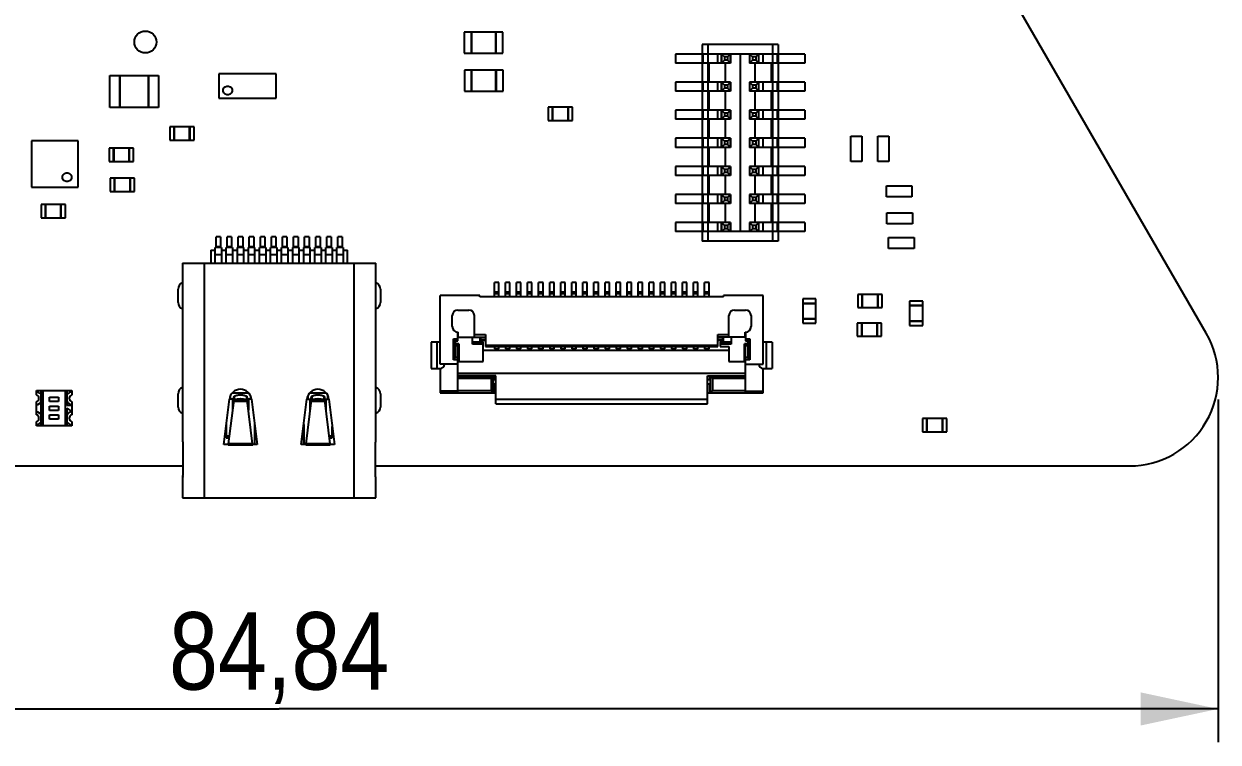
# Model space of a CAD drawing. Header units: millimetres. Extents: x 0 to 594, y 0 to 420.
# Drawn here: x 171.7 to 225.7, y 198.2 to 230.7 of the extents above; entities that cross this region are included whole.
import ezdxf

# ---------------------------------------------------------------- set-up
doc = ezdxf.new("R2010")
doc.units = ezdxf.units.MM
doc.header["$LTSCALE"] = 32.67
doc.layers.get('0').update_dxf_attribs({"linetype": 'CONTINUOUS'})
doc.styles.get("Standard").update_dxf_attribs({"font": 'txt', "width": 0.85})
doc.dimstyles.new('DIMSTYLE_1', dxfattribs={"dimtxt": 3.5, "dimasz": 3.5, "dimexe": 0.18, "dimexo": 0.0625, "dimgap": 0.09, "dimtad": 1, "dimdsep": 46, "dimtxsty": 'STANDARD', "dimblk": '_FILLED', "dimblk1": '_FILLED', "dimblk2": '_FILLED', "dimcen": 0.09, "dimadec": 0, "dimazin": 0, "dimtp": 0.3, "dimtm": 0.3, "dimtfac": 1, "dimtofl": 0, "dimtmove": 0, "dimatfit": 3, "dimldrblk": '_FILLED', "dimfxl": 1, "dimtolj": 1, "dimarcsym": 0})

# ---------------------------------------------------------------- blocks, each defined once
blk = doc.blocks.new('_FILLED')
at = {"color": 0, "linetype": 'BYBLOCK'}
blk.add_solid([(0, 0), (-1, 0.214), (-1, -0.214)], dxfattribs=at)
blk = doc.blocks.new('*D0')
at = {"color": 2, "linetype": 'CONTINUOUS'}
for p, q in [((140.844, 213.717), (140.844, 198.225)), ((225.688, 213.717), (225.688, 198.225)), ((140.844, 199.725), (183.266, 199.725)), ((225.688, 199.725), (183.266, 199.725))]:
    blk.add_line(p, q, dxfattribs=at)
at = {"color": 2, "linetype": 'CONTINUOUS', "xscale": 3.5, "yscale": 3.5, "zscale": 3.5, "rotation": 180}
blk.add_blockref('_FILLED', (140.844, 199.725), dxfattribs=at)
at = {"color": 2, "linetype": 'CONTINUOUS', "xscale": 3.5, "yscale": 3.5, "zscale": 3.5}
blk.add_blockref('_FILLED', (225.688, 199.725), dxfattribs=at)
at = {"color": 2, "linetype": 'CONTINUOUS', "insert": (183.266, 204.1), "char_height": 3.5, "width": 14.875, "attachment_point": 2, "line_spacing_factor": 0.9}
blk.add_mtext('84,84', dxfattribs=at)
blk = doc.blocks.new('*D1')
at = {"color": 2, "linetype": 'CONTINUOUS'}
for p, q in [((182.266, 285.265), (124.147, 285.265)), ((125.647, 285.265), (125.647, 247.991)), ((125.647, 210.717), (125.647, 247.991)), ((143.844, 210.717), (124.147, 210.717))]:
    blk.add_line(p, q, dxfattribs=at)
at = {"color": 2, "linetype": 'CONTINUOUS', "xscale": 3.5, "yscale": 3.5, "zscale": 3.5}
for p, rotation in [((125.647, 285.265), 90), ((125.647, 210.717), 270)]:
    blk.add_blockref('_FILLED', p, dxfattribs=dict(at, rotation=rotation))
at = {"color": 2, "linetype": 'CONTINUOUS', "insert": (121.272, 252.646), "char_height": 3.5, "width": 14.875, "attachment_point": 2, "rotation": 90, "line_spacing_factor": 0.9}
blk.add_mtext('74,55', dxfattribs=at)

msp = doc.modelspace()

# ---------------------------------------------------------------- linework, layer by layer
at = {"color": 7, "linetype": 'CONTINUOUS'}
for p, q in [((225.152, 216.717), (186.73, 283.265)), ((191.948, 230.331), (191.624, 230.331)), ((191.624, 230.331), (191.624, 229.382)), ((191.948, 229.382), (191.948, 230.331)), ((193.048, 230.331), (191.949, 230.331)), ((191.949, 230.331), (191.949, 229.382)), ((193.048, 229.382), (193.048, 230.331)), ((193.373, 230.331), (193.049, 230.331)), ((193.049, 230.331), (193.049, 229.382)), ((193.373, 229.382), (193.373, 230.331)), ((191.624, 229.382), (191.948, 229.382)), ((191.949, 229.382), (193.048, 229.382)), ((193.049, 229.382), (193.373, 229.382)), ((207.01, 229.338), (201.168, 229.338)), ((201.168, 229.338), (201.168, 228.931)), ((205.804, 229.77), (202.375, 229.77)), ((202.375, 229.77), (202.375, 220.88)), ((202.413, 229.338), (202.413, 228.931)), ((202.629, 229.77), (202.629, 220.88)), ((203.065, 229.338), (203.065, 228.931)), ((203.238, 229.338), (203.238, 228.931)), ((203.251, 229.338), (203.383, 229.206)), ((203.251, 229.338), (203.251, 228.931)), ((203.657, 229.338), (203.525, 229.206)), ((203.645, 229.338), (203.645, 228.931)), ((203.657, 229.338), (203.657, 228.931)), ((204.089, 229.338), (204.089, 221.311)), ((204.508, 229.338), (204.508, 228.931)), ((204.521, 229.338), (204.653, 229.206)), ((204.521, 229.338), (204.521, 228.931)), ((204.927, 229.338), (204.795, 229.206)), ((204.915, 229.338), (204.915, 228.931)), ((204.927, 229.338), (204.927, 228.931)), ((205.113, 229.338), (205.113, 228.931)), ((205.55, 229.77), (205.55, 220.88)), ((205.766, 229.338), (205.766, 228.931)), ((205.804, 229.77), (205.804, 220.88)), ((207.01, 229.338), (207.01, 228.931)), ((203.657, 228.931), (201.168, 228.931)), ((202.677, 228.931), (202.677, 228.068)), ((203.383, 229.063), (203.251, 228.931)), ((203.525, 229.206), (203.383, 229.206)), ((203.383, 229.206), (203.383, 229.063)), ((203.525, 229.063), (203.383, 229.063)), ((203.422, 228.931), (203.422, 228.068)), ((203.525, 229.206), (203.525, 229.063)), ((203.525, 229.063), (203.657, 228.931)), ((207.01, 228.931), (204.508, 228.931)), ((204.653, 229.063), (204.521, 228.931)), ((204.795, 229.206), (204.653, 229.206)), ((204.653, 229.206), (204.653, 229.063)), ((204.795, 229.063), (204.653, 229.063)), ((204.756, 228.931), (204.756, 228.068)), ((204.795, 229.206), (204.795, 229.063)), ((204.795, 229.063), (204.927, 228.931)), ((205.501, 228.931), (205.501, 228.068)), ((175.613, 228.372), (176.062, 228.372)), ((175.613, 226.923), (175.613, 228.372)), ((176.062, 228.372), (176.062, 226.923)), ((176.063, 228.372), (177.362, 228.372)), ((176.063, 226.923), (176.063, 228.372)), ((177.362, 228.372), (177.362, 226.923)), ((177.363, 228.372), (177.812, 228.372)), ((177.363, 226.923), (177.363, 228.372)), ((177.812, 228.372), (177.812, 226.923)), ((183.135, 228.444), (180.535, 228.444)), ((180.535, 228.444), (180.535, 227.344)), ((183.135, 227.344), (183.135, 228.444)), ((191.961, 228.604), (191.637, 228.604)), ((191.637, 228.604), (191.637, 227.655)), ((191.961, 227.655), (191.961, 228.604)), ((193.061, 228.604), (191.962, 228.604)), ((191.962, 228.604), (191.962, 227.655)), ((193.061, 227.655), (193.061, 228.604)), ((193.386, 228.604), (193.062, 228.604)), ((193.062, 228.604), (193.062, 227.655)), ((193.386, 227.655), (193.386, 228.604)), ((180.736, 227.734), (180.766, 227.807)), ((180.736, 227.655), (180.736, 227.734)), ((180.766, 227.807), (180.822, 227.863)), ((180.822, 227.863), (180.896, 227.894)), ((180.896, 227.894), (180.975, 227.894)), ((180.975, 227.894), (181.048, 227.863)), ((181.048, 227.863), (181.105, 227.807)), ((181.105, 227.807), (181.135, 227.734)), ((181.135, 227.734), (181.135, 227.655)), ((203.657, 228.068), (201.168, 228.068)), ((201.168, 228.068), (201.168, 227.661)), ((202.413, 228.068), (202.413, 227.661)), ((203.065, 228.068), (203.065, 227.661)), ((203.238, 228.068), (203.238, 227.661)), ((203.251, 228.068), (203.383, 227.936)), ((203.251, 228.068), (203.251, 227.661)), ((203.383, 227.793), (203.251, 227.661)), ((203.525, 227.936), (203.383, 227.936)), ((203.383, 227.936), (203.383, 227.793)), ((203.525, 227.793), (203.383, 227.793)), ((203.657, 228.068), (203.525, 227.936)), ((203.525, 227.936), (203.525, 227.793)), ((203.525, 227.793), (203.657, 227.661)), ((203.645, 228.068), (203.645, 227.661)), ((203.657, 228.068), (203.657, 227.661)), ((207.01, 228.068), (204.508, 228.068)), ((204.508, 228.068), (204.508, 227.661)), ((204.521, 228.068), (204.653, 227.936)), ((204.521, 228.068), (204.521, 227.661)), ((204.653, 227.793), (204.521, 227.661)), ((204.795, 227.936), (204.653, 227.936)), ((204.653, 227.936), (204.653, 227.793)), ((204.795, 227.793), (204.653, 227.793)), ((204.927, 228.068), (204.795, 227.936)), ((204.795, 227.936), (204.795, 227.793)), ((204.795, 227.793), (204.927, 227.661)), ((204.915, 228.068), (204.915, 227.661)), ((204.927, 228.068), (204.927, 227.661)), ((205.113, 228.068), (205.113, 227.661)), ((205.766, 228.068), (205.766, 227.661)), ((207.01, 228.068), (207.01, 227.661)), ((180.535, 227.344), (183.135, 227.344)), ((180.766, 227.581), (180.736, 227.655)), ((180.822, 227.525), (180.766, 227.581)), ((180.896, 227.495), (180.822, 227.525)), ((180.975, 227.495), (180.896, 227.495)), ((181.048, 227.525), (180.975, 227.495)), ((181.105, 227.581), (181.048, 227.525)), ((181.135, 227.655), (181.105, 227.581)), ((191.637, 227.655), (191.961, 227.655)), ((191.962, 227.655), (193.061, 227.655)), ((193.062, 227.655), (193.386, 227.655)), ((203.657, 227.661), (201.168, 227.661)), ((202.677, 227.661), (202.677, 226.798)), ((203.422, 227.661), (203.422, 226.798)), ((207.01, 227.661), (204.508, 227.661)), ((204.756, 227.661), (204.756, 226.798)), ((205.501, 227.661), (205.501, 226.798)), ((176.062, 226.923), (175.613, 226.923)), ((177.362, 226.923), (176.063, 226.923)), ((177.812, 226.923), (177.363, 226.923)), ((195.615, 226.931), (195.416, 226.931)), ((195.416, 226.931), (195.416, 226.332)), ((195.615, 226.332), (195.615, 226.931)), ((196.315, 226.931), (195.616, 226.931)), ((195.616, 226.931), (195.616, 226.332)), ((196.315, 226.332), (196.315, 226.931)), ((196.515, 226.931), (196.316, 226.931)), ((196.316, 226.931), (196.316, 226.332)), ((196.515, 226.332), (196.515, 226.931)), ((203.657, 226.798), (201.168, 226.798)), ((201.168, 226.798), (201.168, 226.391)), ((202.413, 226.798), (202.413, 226.391)), ((203.065, 226.798), (203.065, 226.391)), ((203.238, 226.798), (203.238, 226.391)), ((203.251, 226.798), (203.383, 226.666)), ((203.251, 226.798), (203.251, 226.391)), ((203.525, 226.666), (203.383, 226.666)), ((203.383, 226.666), (203.383, 226.523)), ((203.657, 226.798), (203.525, 226.666)), ((203.525, 226.666), (203.525, 226.523)), ((203.645, 226.798), (203.645, 226.391)), ((203.657, 226.798), (203.657, 226.391)), ((207.01, 226.798), (204.508, 226.798)), ((204.508, 226.798), (204.508, 226.391)), ((204.521, 226.798), (204.653, 226.666)), ((204.521, 226.798), (204.521, 226.391)), ((204.795, 226.666), (204.653, 226.666)), ((204.653, 226.666), (204.653, 226.523)), ((204.927, 226.798), (204.795, 226.666)), ((204.795, 226.666), (204.795, 226.523)), ((204.915, 226.798), (204.915, 226.391)), ((204.927, 226.798), (204.927, 226.391)), ((205.113, 226.798), (205.113, 226.391)), ((205.766, 226.798), (205.766, 226.391)), ((207.01, 226.798), (207.01, 226.391)), ((195.416, 226.332), (195.615, 226.332)), ((195.616, 226.332), (196.315, 226.332)), ((196.316, 226.332), (196.515, 226.332)), ((203.657, 226.391), (201.168, 226.391)), ((202.677, 226.391), (202.677, 225.528)), ((203.383, 226.523), (203.251, 226.391)), ((203.525, 226.523), (203.383, 226.523)), ((203.422, 226.391), (203.422, 225.528)), ((203.525, 226.523), (203.657, 226.391)), ((207.01, 226.391), (204.508, 226.391)), ((204.653, 226.523), (204.521, 226.391)), ((204.795, 226.523), (204.653, 226.523)), ((204.756, 226.391), (204.756, 225.528)), ((204.795, 226.523), (204.927, 226.391)), ((205.501, 226.391), (205.501, 225.528)), ((178.521, 226.042), (178.322, 226.042)), ((178.322, 226.042), (178.322, 225.443)), ((178.521, 225.443), (178.521, 226.042)), ((179.221, 226.042), (178.522, 226.042)), ((178.522, 226.042), (178.522, 225.443)), ((179.221, 225.443), (179.221, 226.042)), ((179.421, 226.042), (179.222, 226.042)), ((179.222, 226.042), (179.222, 225.443)), ((179.421, 225.443), (179.421, 226.042)), ((209.086, 225.623), (209.586, 225.623)), ((209.086, 224.473), (209.086, 225.623)), ((209.586, 225.623), (209.586, 224.473)), ((210.311, 225.623), (210.811, 225.623)), ((210.311, 224.473), (210.311, 225.623)), ((210.811, 225.623), (210.811, 224.473)), ((174.181, 225.421), (172.081, 225.421)), ((172.081, 225.421), (172.081, 223.321)), ((174.181, 223.321), (174.181, 225.421)), ((175.787, 225.077), (175.589, 225.077)), ((175.589, 225.077), (175.589, 224.478)), ((175.787, 224.478), (175.787, 225.077)), ((176.487, 225.077), (175.789, 225.077)), ((175.789, 225.077), (175.789, 224.478)), ((176.487, 224.478), (176.487, 225.077)), ((176.687, 225.077), (176.489, 225.077)), ((176.489, 225.077), (176.489, 224.478)), ((176.687, 224.478), (176.687, 225.077)), ((178.322, 225.443), (178.521, 225.443)), ((178.522, 225.443), (179.221, 225.443)), ((179.222, 225.443), (179.421, 225.443)), ((203.657, 225.528), (201.168, 225.528)), ((201.168, 225.528), (201.168, 225.121)), ((203.657, 225.121), (201.168, 225.121)), ((202.413, 225.528), (202.413, 225.121)), ((202.677, 225.121), (202.677, 224.258)), ((203.065, 225.528), (203.065, 225.121)), ((203.238, 225.528), (203.238, 225.121)), ((203.251, 225.528), (203.383, 225.396)), ((203.251, 225.528), (203.251, 225.121)), ((203.383, 225.253), (203.251, 225.121)), ((203.525, 225.396), (203.383, 225.396)), ((203.383, 225.396), (203.383, 225.253)), ((203.525, 225.253), (203.383, 225.253)), ((203.422, 225.121), (203.422, 224.258)), ((203.657, 225.528), (203.525, 225.396)), ((203.525, 225.396), (203.525, 225.253)), ((203.525, 225.253), (203.657, 225.121)), ((203.645, 225.528), (203.645, 225.121)), ((203.657, 225.528), (203.657, 225.121)), ((207.01, 225.528), (204.508, 225.528)), ((204.508, 225.528), (204.508, 225.121)), ((207.01, 225.121), (204.508, 225.121)), ((204.521, 225.528), (204.653, 225.396)), ((204.521, 225.528), (204.521, 225.121)), ((204.653, 225.253), (204.521, 225.121)), ((204.795, 225.396), (204.653, 225.396)), ((204.653, 225.396), (204.653, 225.253)), ((204.795, 225.253), (204.653, 225.253)), ((204.756, 225.121), (204.756, 224.258)), ((204.927, 225.528), (204.795, 225.396)), ((204.795, 225.396), (204.795, 225.253)), ((204.795, 225.253), (204.927, 225.121)), ((204.915, 225.528), (204.915, 225.121)), ((204.927, 225.528), (204.927, 225.121)), ((205.113, 225.528), (205.113, 225.121)), ((205.501, 225.121), (205.501, 224.258)), ((205.766, 225.528), (205.766, 225.121)), ((207.01, 225.528), (207.01, 225.121)), ((175.589, 224.478), (175.787, 224.478)), ((175.789, 224.478), (176.487, 224.478)), ((176.489, 224.478), (176.687, 224.478)), ((209.586, 224.473), (209.086, 224.473)), ((210.811, 224.473), (210.311, 224.473)), ((173.512, 223.884), (173.568, 223.94)), ((173.568, 223.94), (173.642, 223.97)), ((173.642, 223.97), (173.721, 223.97)), ((173.721, 223.97), (173.794, 223.94)), ((173.794, 223.94), (173.85, 223.884)), ((203.657, 224.258), (201.168, 224.258)), ((201.168, 224.258), (201.168, 223.851)), ((202.413, 224.258), (202.413, 223.851)), ((203.065, 224.258), (203.065, 223.851)), ((203.238, 224.258), (203.238, 223.851)), ((203.251, 224.258), (203.383, 224.126)), ((203.251, 224.258), (203.251, 223.851)), ((203.383, 223.983), (203.251, 223.851)), ((203.525, 224.126), (203.383, 224.126)), ((203.383, 224.126), (203.383, 223.983)), ((203.525, 223.983), (203.383, 223.983)), ((203.657, 224.258), (203.525, 224.126)), ((203.525, 224.126), (203.525, 223.983)), ((203.525, 223.983), (203.657, 223.851)), ((203.645, 224.258), (203.645, 223.851)), ((203.657, 224.258), (203.657, 223.851)), ((207.01, 224.258), (204.508, 224.258)), ((204.508, 224.258), (204.508, 223.851)), ((204.521, 224.258), (204.653, 224.126)), ((204.521, 224.258), (204.521, 223.851)), ((204.653, 223.983), (204.521, 223.851)), ((204.795, 224.126), (204.653, 224.126)), ((204.653, 224.126), (204.653, 223.983)), ((204.795, 223.983), (204.653, 223.983)), ((204.927, 224.258), (204.795, 224.126)), ((204.795, 224.126), (204.795, 223.983)), ((204.795, 223.983), (204.927, 223.851)), ((204.915, 224.258), (204.915, 223.851)), ((204.927, 224.258), (204.927, 223.851)), ((205.113, 224.258), (205.113, 223.851)), ((205.766, 224.258), (205.766, 223.851)), ((207.01, 224.258), (207.01, 223.851)), ((173.482, 223.81), (173.512, 223.884)), ((173.482, 223.731), (173.482, 223.81)), ((173.512, 223.658), (173.482, 223.731)), ((173.568, 223.601), (173.512, 223.658)), ((173.642, 223.571), (173.568, 223.601)), ((173.721, 223.571), (173.642, 223.571)), ((173.794, 223.601), (173.721, 223.571)), ((173.85, 223.658), (173.794, 223.601)), ((173.85, 223.884), (173.881, 223.81)), ((173.881, 223.731), (173.85, 223.658)), ((173.881, 223.81), (173.881, 223.731)), ((175.829, 223.73), (175.63, 223.73)), ((175.63, 223.73), (175.63, 223.131)), ((175.829, 223.131), (175.829, 223.73)), ((176.529, 223.73), (175.83, 223.73)), ((175.83, 223.73), (175.83, 223.131)), ((176.529, 223.131), (176.529, 223.73)), ((176.729, 223.73), (176.53, 223.73)), ((176.53, 223.73), (176.53, 223.131)), ((176.729, 223.131), (176.729, 223.73)), ((203.657, 223.851), (201.168, 223.851)), ((202.677, 223.851), (202.677, 222.988)), ((203.422, 223.851), (203.422, 222.988)), ((207.01, 223.851), (204.508, 223.851)), ((204.756, 223.851), (204.756, 222.988)), ((205.501, 223.851), (205.501, 222.988)), ((172.081, 223.321), (174.181, 223.321)), ((175.63, 223.131), (175.829, 223.131)), ((175.83, 223.131), (176.529, 223.131)), ((176.53, 223.131), (176.729, 223.131)), ((203.657, 222.988), (201.168, 222.988)), ((201.168, 222.988), (201.168, 222.581)), ((202.413, 222.988), (202.413, 222.581)), ((203.065, 222.988), (203.065, 222.581)), ((203.238, 222.988), (203.238, 222.581)), ((203.251, 222.988), (203.383, 222.856)), ((203.251, 222.988), (203.251, 222.581)), ((203.525, 222.856), (203.383, 222.856)), ((203.383, 222.856), (203.383, 222.713)), ((203.657, 222.988), (203.525, 222.856)), ((203.525, 222.856), (203.525, 222.713)), ((203.645, 222.988), (203.645, 222.581)), ((203.657, 222.988), (203.657, 222.581)), ((207.01, 222.988), (204.508, 222.988)), ((204.508, 222.988), (204.508, 222.581)), ((204.521, 222.988), (204.653, 222.856)), ((204.521, 222.988), (204.521, 222.581)), ((204.795, 222.856), (204.653, 222.856)), ((204.653, 222.856), (204.653, 222.713)), ((204.927, 222.988), (204.795, 222.856)), ((204.795, 222.856), (204.795, 222.713)), ((204.915, 222.988), (204.915, 222.581)), ((204.927, 222.988), (204.927, 222.581)), ((205.113, 222.988), (205.113, 222.581)), ((205.766, 222.988), (205.766, 222.581)), ((207.01, 222.988), (207.01, 222.581)), ((210.698, 223.376), (211.848, 223.376)), ((210.698, 222.876), (210.698, 223.376)), ((211.848, 222.876), (210.698, 222.876)), ((211.848, 223.376), (211.848, 222.876)), ((172.704, 222.536), (172.506, 222.536)), ((172.506, 222.536), (172.506, 221.937)), ((172.704, 221.937), (172.704, 222.536)), ((173.404, 222.536), (172.706, 222.536)), ((172.706, 222.536), (172.706, 221.937)), ((173.404, 221.937), (173.404, 222.536)), ((173.604, 222.536), (173.406, 222.536)), ((173.406, 222.536), (173.406, 221.937)), ((173.604, 221.937), (173.604, 222.536)), ((203.657, 222.581), (201.168, 222.581)), ((202.677, 222.581), (202.677, 221.718)), ((203.383, 222.713), (203.251, 222.581)), ((203.525, 222.713), (203.383, 222.713)), ((203.422, 222.581), (203.422, 221.718)), ((203.525, 222.713), (203.657, 222.581)), ((207.01, 222.581), (204.508, 222.581)), ((204.653, 222.713), (204.521, 222.581)), ((204.795, 222.713), (204.653, 222.713)), ((204.756, 222.581), (204.756, 221.718)), ((204.795, 222.713), (204.927, 222.581)), ((205.501, 222.581), (205.501, 221.718)), ((172.506, 221.937), (172.704, 221.937)), ((172.706, 221.937), (173.404, 221.937)), ((173.406, 221.937), (173.604, 221.937)), ((210.724, 222.157), (211.874, 222.157)), ((210.724, 221.657), (210.724, 222.157)), ((211.874, 222.157), (211.874, 221.657)), ((203.657, 221.718), (201.168, 221.718)), ((201.168, 221.718), (201.168, 221.311)), ((207.01, 221.311), (201.168, 221.311)), ((202.413, 221.718), (202.413, 221.311)), ((203.065, 221.718), (203.065, 221.311)), ((203.238, 221.718), (203.238, 221.311)), ((203.251, 221.718), (203.383, 221.586)), ((203.251, 221.718), (203.251, 221.311)), ((203.383, 221.443), (203.251, 221.311)), ((203.525, 221.586), (203.383, 221.586)), ((203.383, 221.586), (203.383, 221.443)), ((203.525, 221.443), (203.383, 221.443)), ((203.657, 221.718), (203.525, 221.586)), ((203.525, 221.586), (203.525, 221.443)), ((203.525, 221.443), (203.657, 221.311)), ((203.645, 221.718), (203.645, 221.311)), ((203.657, 221.718), (203.657, 221.311)), ((207.01, 221.718), (204.508, 221.718)), ((204.508, 221.718), (204.508, 221.311)), ((204.521, 221.718), (204.653, 221.586)), ((204.521, 221.718), (204.521, 221.311)), ((204.653, 221.443), (204.521, 221.311)), ((204.795, 221.586), (204.653, 221.586)), ((204.653, 221.586), (204.653, 221.443)), ((204.795, 221.443), (204.653, 221.443)), ((204.927, 221.718), (204.795, 221.586)), ((204.795, 221.586), (204.795, 221.443)), ((204.927, 221.311), (204.795, 221.443)), ((204.915, 221.718), (204.915, 221.311)), ((204.927, 221.718), (204.927, 221.311)), ((205.113, 221.718), (205.113, 221.311)), ((205.766, 221.718), (205.766, 221.311)), ((207.01, 221.718), (207.01, 221.311)), ((211.874, 221.657), (210.724, 221.657)), ((180.616, 221.071), (180.416, 221.071)), ((180.416, 220.588), (180.416, 221.071)), ((180.616, 221.071), (180.616, 220.588)), ((181.116, 221.071), (180.916, 221.071)), ((180.916, 220.588), (180.916, 221.071)), ((181.116, 221.071), (181.116, 220.588)), ((181.616, 221.071), (181.416, 221.071)), ((181.416, 220.588), (181.416, 221.071)), ((181.616, 221.071), (181.616, 220.588)), ((182.116, 221.071), (181.916, 221.071)), ((181.916, 220.588), (181.916, 221.071)), ((182.116, 221.071), (182.116, 220.588)), ((182.616, 221.071), (182.416, 221.071)), ((182.416, 220.588), (182.416, 221.071)), ((182.616, 221.071), (182.616, 220.588)), ((183.116, 221.071), (182.916, 221.071)), ((182.916, 220.588), (182.916, 221.071)), ((183.116, 221.071), (183.116, 220.588)), ((183.616, 221.071), (183.416, 221.071)), ((183.416, 220.588), (183.416, 221.071)), ((183.616, 221.071), (183.616, 220.588)), ((184.116, 221.071), (183.916, 221.071)), ((183.916, 220.588), (183.916, 221.071)), ((184.116, 221.071), (184.116, 220.588)), ((184.616, 221.071), (184.416, 221.071)), ((184.416, 220.588), (184.416, 221.071)), ((184.616, 221.071), (184.616, 220.588)), ((185.116, 221.071), (184.916, 221.071)), ((184.916, 220.588), (184.916, 221.071)), ((185.116, 221.071), (185.116, 220.588)), ((185.616, 221.071), (185.416, 221.071)), ((185.416, 220.588), (185.416, 221.071)), ((185.616, 221.071), (185.616, 220.588)), ((186.116, 221.071), (185.916, 221.071)), ((185.916, 220.588), (185.916, 221.071)), ((186.116, 221.071), (186.116, 220.588)), ((205.804, 220.88), (202.375, 220.88)), ((210.8, 221.039), (211.95, 221.039)), ((210.8, 220.539), (210.8, 221.039)), ((211.95, 221.039), (211.95, 220.539)), ((180.185, 220.477), (180.376, 220.477)), ((180.185, 220.477), (180.185, 219.878)), ((180.656, 220.588), (180.376, 220.588)), ((180.376, 219.878), (180.376, 220.588)), ((180.376, 220.278), (180.656, 220.278)), ((180.416, 220.638), (180.616, 220.638)), ((180.656, 220.588), (180.656, 219.878)), ((180.656, 220.477), (180.876, 220.477)), ((181.156, 220.588), (180.876, 220.588)), ((180.876, 219.878), (180.876, 220.588)), ((180.876, 220.278), (181.156, 220.278)), ((180.916, 220.638), (181.116, 220.638)), ((181.156, 220.588), (181.156, 219.878)), ((181.156, 220.477), (181.376, 220.477)), ((181.656, 220.588), (181.376, 220.588)), ((181.376, 219.878), (181.376, 220.588)), ((181.376, 220.278), (181.656, 220.278)), ((181.416, 220.638), (181.616, 220.638)), ((181.656, 220.588), (181.656, 219.878)), ((181.656, 220.477), (181.876, 220.477)), ((182.156, 220.588), (181.876, 220.588)), ((181.876, 219.878), (181.876, 220.588)), ((181.876, 220.278), (182.156, 220.278)), ((181.916, 220.638), (182.116, 220.638)), ((182.156, 220.588), (182.156, 219.878)), ((182.156, 220.477), (182.376, 220.477)), ((182.656, 220.588), (182.376, 220.588)), ((182.376, 219.878), (182.376, 220.588)), ((182.376, 220.278), (182.656, 220.278)), ((182.416, 220.638), (182.616, 220.638)), ((182.656, 220.588), (182.656, 219.878)), ((182.656, 220.477), (182.876, 220.477)), ((183.156, 220.588), (182.876, 220.588)), ((182.876, 219.878), (182.876, 220.588)), ((182.876, 220.278), (183.156, 220.278)), ((182.916, 220.638), (183.116, 220.638)), ((183.156, 220.588), (183.156, 219.878)), ((183.156, 220.477), (183.376, 220.477)), ((183.656, 220.588), (183.376, 220.588)), ((183.376, 219.878), (183.376, 220.588)), ((183.376, 220.278), (183.656, 220.278)), ((183.416, 220.638), (183.616, 220.638)), ((183.656, 220.588), (183.656, 219.878)), ((183.656, 220.477), (183.876, 220.477)), ((184.156, 220.588), (183.876, 220.588)), ((183.876, 219.878), (183.876, 220.588)), ((183.876, 220.278), (184.156, 220.278)), ((183.916, 220.638), (184.116, 220.638)), ((184.156, 220.588), (184.156, 219.878)), ((184.156, 220.477), (184.376, 220.477)), ((184.656, 220.588), (184.376, 220.588)), ((184.376, 219.878), (184.376, 220.588)), ((184.376, 220.278), (184.656, 220.278)), ((184.416, 220.638), (184.616, 220.638)), ((184.656, 220.588), (184.656, 219.878)), ((184.656, 220.477), (184.876, 220.477)), ((185.156, 220.588), (184.876, 220.588)), ((184.876, 219.878), (184.876, 220.588)), ((184.876, 220.278), (185.156, 220.278)), ((184.916, 220.638), (185.116, 220.638)), ((185.156, 220.588), (185.156, 219.878)), ((185.156, 220.477), (185.376, 220.477)), ((185.656, 220.588), (185.376, 220.588)), ((185.376, 219.878), (185.376, 220.588)), ((185.376, 220.278), (185.656, 220.278)), ((185.416, 220.638), (185.616, 220.638)), ((185.656, 220.588), (185.656, 219.878)), ((185.656, 220.477), (185.876, 220.477)), ((186.156, 220.588), (185.876, 220.588)), ((185.876, 219.878), (185.876, 220.588)), ((185.876, 220.278), (186.156, 220.278)), ((185.916, 220.638), (186.116, 220.638)), ((186.156, 220.588), (186.156, 219.878)), ((186.156, 220.477), (186.345, 220.477)), ((186.345, 219.878), (186.345, 220.477)), ((211.95, 220.539), (210.8, 220.539)), ((178.896, 219.878), (187.636, 219.878)), ((178.896, 219.878), (178.896, 211.828)), ((179.896, 209.278), (179.896, 219.878)), ((186.636, 219.878), (186.636, 209.278)), ((187.636, 211.828), (187.636, 219.878)), ((178.696, 218.108), (178.696, 218.708)), ((187.836, 218.708), (187.836, 218.108)), ((193.187, 219.015), (192.987, 219.015)), ((192.987, 218.365), (192.987, 219.015)), ((193.187, 218.565), (192.987, 218.565)), ((193.187, 218.365), (193.187, 219.015)), ((193.687, 219.015), (193.487, 219.015)), ((193.487, 218.365), (193.487, 219.015)), ((193.687, 218.565), (193.487, 218.565)), ((193.687, 218.365), (193.687, 219.015)), ((194.187, 219.015), (193.987, 219.015)), ((193.987, 218.365), (193.987, 219.015)), ((194.187, 218.565), (193.987, 218.565)), ((194.187, 218.365), (194.187, 219.015)), ((194.687, 219.015), (194.487, 219.015)), ((194.487, 218.365), (194.487, 219.015)), ((194.687, 218.565), (194.487, 218.565)), ((194.687, 218.365), (194.687, 219.015)), ((195.187, 219.015), (194.987, 219.015)), ((194.987, 218.365), (194.987, 219.015)), ((195.187, 218.565), (194.987, 218.565)), ((195.187, 218.365), (195.187, 219.015)), ((195.687, 219.015), (195.487, 219.015)), ((195.487, 218.365), (195.487, 219.015)), ((195.687, 218.565), (195.487, 218.565)), ((195.687, 218.365), (195.687, 219.015)), ((196.187, 219.015), (195.987, 219.015)), ((195.987, 218.365), (195.987, 219.015)), ((196.187, 218.565), (195.987, 218.565)), ((196.187, 218.365), (196.187, 219.015)), ((196.687, 219.015), (196.487, 219.015)), ((196.487, 218.365), (196.487, 219.015)), ((196.687, 218.565), (196.487, 218.565)), ((196.687, 218.365), (196.687, 219.015)), ((197.187, 219.015), (196.987, 219.015)), ((196.987, 218.365), (196.987, 219.015)), ((197.187, 218.565), (196.987, 218.565)), ((197.187, 218.365), (197.187, 219.015)), ((197.687, 219.015), (197.487, 219.015)), ((197.487, 218.365), (197.487, 219.015)), ((197.687, 218.565), (197.487, 218.565)), ((197.687, 218.365), (197.687, 219.015)), ((198.187, 219.015), (197.987, 219.015)), ((197.987, 218.365), (197.987, 219.015)), ((198.187, 218.565), (197.987, 218.565)), ((198.187, 218.365), (198.187, 219.015)), ((198.687, 219.015), (198.487, 219.015)), ((198.487, 218.365), (198.487, 219.015)), ((198.687, 218.565), (198.487, 218.565)), ((198.687, 218.365), (198.687, 219.015)), ((199.187, 219.015), (198.987, 219.015)), ((198.987, 218.365), (198.987, 219.015)), ((199.187, 218.565), (198.987, 218.565)), ((199.187, 218.365), (199.187, 219.015)), ((199.687, 219.015), (199.487, 219.015)), ((199.487, 218.365), (199.487, 219.015)), ((199.687, 218.565), (199.487, 218.565)), ((199.687, 218.365), (199.687, 219.015)), ((200.187, 219.015), (199.987, 219.015)), ((199.987, 218.365), (199.987, 219.015)), ((200.187, 218.565), (199.987, 218.565)), ((200.187, 218.365), (200.187, 219.015)), ((200.687, 219.015), (200.487, 219.015)), ((200.487, 218.365), (200.487, 219.015)), ((200.687, 218.565), (200.487, 218.565)), ((200.687, 218.365), (200.687, 219.015)), ((201.187, 219.015), (200.987, 219.015)), ((200.987, 218.365), (200.987, 219.015)), ((201.187, 218.565), (200.987, 218.565)), ((201.187, 218.365), (201.187, 219.015)), ((201.687, 219.015), (201.487, 219.015)), ((201.487, 218.365), (201.487, 219.015)), ((201.687, 218.565), (201.487, 218.565)), ((201.687, 218.365), (201.687, 219.015)), ((202.187, 219.015), (201.987, 219.015)), ((201.987, 218.365), (201.987, 219.015)), ((202.187, 218.565), (201.987, 218.565)), ((202.187, 218.365), (202.187, 219.015)), ((202.687, 219.015), (202.487, 219.015)), ((202.487, 218.365), (202.487, 219.015)), ((202.687, 218.565), (202.487, 218.565)), ((202.687, 218.365), (202.687, 219.015)), ((192.337, 218.415), (190.537, 218.415)), ((190.537, 215.315), (190.537, 218.415)), ((192.337, 218.365), (192.337, 218.415)), ((203.337, 218.365), (192.337, 218.365)), ((193.187, 218.495), (192.987, 218.495)), ((193.687, 218.495), (193.487, 218.495)), ((194.187, 218.495), (193.987, 218.495)), ((194.687, 218.495), (194.487, 218.495)), ((195.187, 218.495), (194.987, 218.495)), ((195.687, 218.495), (195.487, 218.495)), ((196.187, 218.495), (195.987, 218.495)), ((196.687, 218.495), (196.487, 218.495)), ((197.187, 218.495), (196.987, 218.495)), ((197.687, 218.495), (197.487, 218.495)), ((198.187, 218.495), (197.987, 218.495)), ((198.687, 218.495), (198.487, 218.495)), ((199.187, 218.495), (198.987, 218.495)), ((199.687, 218.495), (199.487, 218.495)), ((200.187, 218.495), (199.987, 218.495)), ((200.687, 218.495), (200.487, 218.495)), ((201.187, 218.495), (200.987, 218.495)), ((201.687, 218.495), (201.487, 218.495)), ((202.187, 218.495), (201.987, 218.495)), ((202.687, 218.495), (202.487, 218.495)), ((205.137, 218.415), (203.337, 218.415)), ((203.337, 218.365), (203.337, 218.415)), ((205.137, 215.315), (205.137, 218.415)), ((207.517, 218.265), (206.919, 218.265)), ((206.919, 218.265), (206.919, 218.066)), ((206.919, 218.066), (207.517, 218.066)), ((207.517, 218.065), (206.919, 218.065)), ((206.919, 218.065), (206.919, 217.366)), ((207.517, 218.066), (207.517, 218.265)), ((207.517, 217.366), (207.517, 218.065)), ((209.611, 218.472), (209.412, 218.472)), ((209.412, 218.472), (209.412, 217.873)), ((209.611, 217.873), (209.611, 218.472)), ((210.311, 218.472), (209.612, 218.472)), ((209.612, 218.472), (209.612, 217.873)), ((210.311, 217.873), (210.311, 218.472)), ((210.511, 218.472), (210.312, 218.472)), ((210.312, 218.472), (210.312, 217.873)), ((210.511, 217.873), (210.511, 218.472)), ((212.343, 218.164), (211.745, 218.164)), ((211.745, 218.164), (211.745, 217.965)), ((212.343, 217.965), (212.343, 218.164)), ((191.087, 217.015), (191.087, 217.515)), ((191.337, 217.765), (191.837, 217.765)), ((192.087, 216.54), (192.087, 217.515)), ((203.587, 216.54), (203.587, 217.515)), ((203.837, 217.765), (204.337, 217.765)), ((204.587, 217.515), (204.587, 217.015)), ((209.412, 217.873), (209.611, 217.873)), ((209.612, 217.873), (210.311, 217.873)), ((210.312, 217.873), (210.511, 217.873)), ((211.745, 217.965), (212.343, 217.965)), ((212.343, 217.964), (211.745, 217.964)), ((211.745, 217.964), (211.745, 217.265)), ((212.343, 217.265), (212.343, 217.964)), ((206.919, 217.366), (207.517, 217.366)), ((207.517, 217.365), (206.919, 217.365)), ((206.919, 217.365), (206.919, 217.166)), ((206.919, 217.166), (207.517, 217.166)), ((207.517, 217.166), (207.517, 217.365)), ((209.585, 217.177), (209.386, 217.177)), ((209.386, 217.177), (209.386, 216.578)), ((209.585, 216.578), (209.585, 217.177)), ((210.285, 217.177), (209.586, 217.177)), ((209.586, 217.177), (209.586, 216.578)), ((210.285, 216.578), (210.285, 217.177)), ((210.485, 217.177), (210.286, 217.177)), ((210.286, 217.177), (210.286, 216.578)), ((210.485, 216.578), (210.485, 217.177)), ((211.745, 217.265), (212.343, 217.265)), ((212.343, 217.264), (211.745, 217.264)), ((211.745, 217.264), (211.745, 217.065)), ((211.745, 217.065), (212.343, 217.065)), ((212.343, 217.065), (212.343, 217.264)), ((191.137, 216.465), (191.337, 216.465)), ((191.237, 216.365), (191.137, 216.465)), ((191.137, 215.515), (191.137, 216.465)), ((191.337, 216.765), (191.357, 216.765)), ((191.337, 216.365), (191.337, 216.765)), ((191.337, 216.64), (191.357, 216.64)), ((191.337, 216.54), (192.587, 216.54)), ((191.357, 216.54), (191.357, 216.765)), ((191.994, 216.215), (191.994, 216.54)), ((192.087, 216.665), (192.587, 216.665)), ((192.341, 216.535), (192.587, 216.535)), ((192.341, 216.325), (192.341, 216.535)), ((192.371, 216.325), (192.371, 216.535)), ((192.587, 216.415), (192.381, 216.415)), ((192.411, 216.385), (192.381, 216.415)), ((192.381, 216.415), (192.381, 216.325)), ((192.587, 216.385), (192.411, 216.385)), ((192.411, 216.385), (192.411, 216.325)), ((192.587, 216.665), (192.587, 216.115)), ((203.087, 216.665), (203.587, 216.665)), ((203.087, 216.115), (203.087, 216.665)), ((204.337, 216.54), (203.087, 216.54)), ((203.087, 216.535), (203.332, 216.535)), ((203.293, 216.415), (203.087, 216.415)), ((203.263, 216.385), (203.087, 216.385)), ((203.263, 216.385), (203.293, 216.415)), ((203.263, 216.325), (203.263, 216.385)), ((203.293, 216.325), (203.293, 216.415)), ((203.302, 216.535), (203.302, 216.325)), ((203.332, 216.535), (203.332, 216.325)), ((203.68, 216.54), (203.68, 216.215)), ((204.317, 216.765), (204.337, 216.765)), ((204.317, 216.54), (204.317, 216.765)), ((204.317, 216.64), (204.337, 216.64)), ((204.337, 216.765), (204.337, 216.365)), ((204.337, 216.465), (204.537, 216.465)), ((204.437, 216.365), (204.537, 216.465)), ((204.537, 216.465), (204.537, 215.515)), ((209.386, 216.578), (209.585, 216.578)), ((209.586, 216.578), (210.285, 216.578)), ((210.286, 216.578), (210.485, 216.578)), ((190.537, 216.315), (190.137, 216.315)), ((190.137, 216.315), (190.137, 215.115)), ((190.407, 215.115), (190.407, 216.315)), ((191.237, 216.365), (191.337, 216.365)), ((191.237, 215.615), (191.237, 216.365)), ((191.383, 216.232), (191.237, 216.232)), ((191.237, 216.153), (191.337, 216.153)), ((191.337, 216.185), (191.383, 216.185)), ((191.337, 214.015), (191.337, 216.185)), ((191.383, 216.232), (191.383, 216.236)), ((191.383, 216.232), (191.383, 215.434)), ((191.994, 216.325), (192.487, 216.325)), ((192.487, 216.215), (191.994, 216.215)), ((192.487, 215.434), (192.487, 216.325)), ((192.487, 215.954), (203.587, 215.954)), ((203.087, 216.165), (192.587, 216.165)), ((192.587, 216.115), (203.087, 216.115)), ((192.987, 216.115), (192.987, 216.015)), ((192.987, 216.015), (193.187, 216.015)), ((193.187, 216.015), (193.187, 216.115)), ((193.487, 216.115), (193.487, 216.015)), ((193.487, 216.015), (193.687, 216.015)), ((193.687, 216.015), (193.687, 216.115)), ((193.987, 216.115), (193.987, 216.015)), ((193.987, 216.015), (194.187, 216.015)), ((194.187, 216.015), (194.187, 216.115)), ((194.487, 216.115), (194.487, 216.015)), ((194.487, 216.015), (194.687, 216.015)), ((194.687, 216.015), (194.687, 216.115)), ((194.987, 216.115), (194.987, 216.015)), ((194.987, 216.015), (195.187, 216.015)), ((195.187, 216.015), (195.187, 216.115)), ((195.487, 216.115), (195.487, 216.015)), ((195.487, 216.015), (195.687, 216.015)), ((195.687, 216.015), (195.687, 216.115)), ((195.987, 216.115), (195.987, 216.015)), ((195.987, 216.015), (196.187, 216.015)), ((196.187, 216.015), (196.187, 216.115)), ((196.487, 216.115), (196.487, 216.015)), ((196.487, 216.015), (196.687, 216.015)), ((196.687, 216.015), (196.687, 216.115)), ((196.987, 216.115), (196.987, 216.015)), ((196.987, 216.015), (197.187, 216.015)), ((197.187, 216.015), (197.187, 216.115)), ((197.487, 216.115), (197.487, 216.015)), ((197.487, 216.015), (197.687, 216.015)), ((197.687, 216.015), (197.687, 216.115)), ((197.987, 216.115), (197.987, 216.015)), ((197.987, 216.015), (198.187, 216.015)), ((198.187, 216.015), (198.187, 216.115)), ((198.487, 216.115), (198.487, 216.015)), ((198.487, 216.015), (198.687, 216.015)), ((198.687, 216.015), (198.687, 216.115)), ((198.987, 216.115), (198.987, 216.015)), ((198.987, 216.015), (199.187, 216.015)), ((199.187, 216.015), (199.187, 216.115)), ((199.487, 216.115), (199.487, 216.015)), ((199.487, 216.015), (199.687, 216.015)), ((199.687, 216.015), (199.687, 216.115)), ((199.987, 216.115), (199.987, 216.015)), ((199.987, 216.015), (200.187, 216.015)), ((200.187, 216.015), (200.187, 216.115)), ((200.487, 216.115), (200.487, 216.015)), ((200.487, 216.015), (200.687, 216.015)), ((200.687, 216.015), (200.687, 216.115)), ((200.987, 216.115), (200.987, 216.015)), ((200.987, 216.015), (201.187, 216.015)), ((201.187, 216.015), (201.187, 216.115)), ((201.487, 216.115), (201.487, 216.015)), ((201.487, 216.015), (201.687, 216.015)), ((201.687, 216.015), (201.687, 216.115)), ((201.987, 216.115), (201.987, 216.015)), ((201.987, 216.015), (202.187, 216.015)), ((202.187, 216.015), (202.187, 216.115)), ((202.487, 216.115), (202.487, 216.015)), ((202.487, 216.015), (202.687, 216.015)), ((202.687, 216.015), (202.687, 216.115)), ((203.187, 216.325), (203.68, 216.325)), ((203.187, 216.325), (203.187, 216.115)), ((203.68, 216.215), (203.187, 216.215)), ((203.187, 216.115), (203.587, 216.115)), ((203.587, 216.115), (203.587, 215.434)), ((204.291, 216.236), (204.291, 216.232)), ((204.437, 216.232), (204.291, 216.232)), ((204.291, 215.434), (204.291, 216.232)), ((204.291, 216.185), (204.337, 216.185)), ((204.337, 216.365), (204.437, 216.365)), ((204.337, 214.015), (204.337, 216.185)), ((204.337, 216.153), (204.437, 216.153)), ((204.437, 216.365), (204.437, 215.615)), ((205.537, 216.315), (205.137, 216.315)), ((205.267, 216.315), (205.267, 215.115)), ((205.537, 216.315), (205.537, 215.115)), ((191.337, 215.315), (190.537, 215.315)), ((191.237, 215.615), (191.137, 215.515)), ((191.337, 215.515), (191.137, 215.515)), ((191.337, 215.615), (191.237, 215.615)), ((191.337, 215.434), (192.487, 215.434)), ((203.587, 215.434), (204.337, 215.434)), ((204.437, 215.615), (204.337, 215.615)), ((204.537, 215.515), (204.337, 215.515)), ((204.337, 215.315), (205.137, 215.315)), ((204.437, 215.615), (204.537, 215.515)), ((190.137, 215.115), (190.537, 215.115)), ((190.537, 215.115), (190.537, 214.015)), ((191.337, 214.915), (204.337, 214.915)), ((193.052, 214.79), (191.337, 214.79)), ((191.337, 214.765), (192.962, 214.765)), ((192.937, 214.765), (192.837, 214.665)), ((192.937, 214.015), (192.937, 214.79)), ((192.962, 214.615), (192.962, 214.79)), ((193.052, 213.515), (193.052, 214.79)), ((202.622, 214.79), (204.337, 214.79)), ((202.622, 213.515), (202.622, 214.79)), ((202.712, 214.79), (202.712, 214.615)), ((202.712, 214.765), (204.337, 214.765)), ((202.737, 214.79), (202.737, 214.015)), ((202.737, 214.765), (202.837, 214.665)), ((205.137, 215.115), (205.537, 215.115)), ((205.137, 214.015), (205.137, 215.115)), ((192.837, 214.665), (191.337, 214.665)), ((192.837, 214.665), (192.837, 214.115)), ((193.052, 214.615), (192.937, 214.615)), ((193.052, 214.415), (192.937, 214.415)), ((192.962, 214.015), (192.962, 214.415)), ((202.737, 214.615), (202.622, 214.615)), ((202.737, 214.415), (202.622, 214.415)), ((202.712, 214.415), (202.712, 214.015)), ((204.337, 214.665), (202.837, 214.665)), ((202.837, 214.665), (202.837, 214.115)), ((172.294, 214.122), (173.894, 214.122)), ((172.294, 213.929), (172.294, 214.122)), ((172.467, 213.972), (172.519, 213.972)), ((172.519, 212.522), (172.519, 214.122)), ((172.574, 214.122), (172.574, 212.522)), ((172.594, 214.122), (172.594, 212.522)), ((172.894, 213.821), (173.294, 213.821)), ((172.894, 213.621), (172.894, 213.821)), ((173.294, 213.821), (173.294, 213.621)), ((173.594, 214.122), (173.594, 212.522)), ((173.614, 212.522), (173.614, 214.122)), ((173.669, 214.122), (173.669, 213.442)), ((173.669, 213.972), (173.72, 213.972)), ((173.894, 214.122), (173.894, 213.929)), ((178.696, 213.378), (178.696, 213.978)), ((180.766, 211.678), (181.016, 213.735)), ((181.211, 213.685), (180.967, 211.711)), ((181.066, 213.728), (181.066, 213.892)), ((181.213, 213.728), (181.066, 213.728)), ((181.888, 214.008), (181.143, 214.008)), ((181.156, 213.728), (181.156, 213.241)), ((181.166, 213.322), (181.166, 213.728)), ((181.211, 213.685), (181.211, 213.622)), ((181.213, 213.622), (181.213, 213.755)), ((181.234, 213.865), (181.234, 213.677)), ((181.234, 213.677), (181.797, 213.677)), ((181.466, 214.008), (181.466, 213.928)), ((181.566, 213.928), (181.566, 214.008)), ((181.797, 213.677), (181.797, 213.865)), ((181.819, 213.755), (181.819, 213.622)), ((181.966, 213.728), (181.819, 213.728)), ((182.065, 211.711), (181.821, 213.685)), ((181.821, 213.622), (181.821, 213.685)), ((181.866, 213.728), (181.866, 213.322)), ((181.876, 213.728), (181.876, 213.241)), ((181.966, 213.892), (181.966, 213.728)), ((182.016, 213.735), (182.266, 211.678)), ((184.266, 211.678), (184.516, 213.735)), ((184.711, 213.685), (184.467, 211.711)), ((184.566, 213.892), (184.566, 213.728)), ((184.566, 213.728), (184.713, 213.728)), ((185.388, 214.008), (184.643, 214.008)), ((184.656, 213.728), (184.656, 213.241)), ((184.666, 213.322), (184.666, 213.728)), ((184.711, 213.685), (184.711, 213.622)), ((184.713, 213.622), (184.713, 213.755)), ((184.734, 213.865), (184.734, 213.677)), ((184.734, 213.677), (185.297, 213.677)), ((184.966, 213.928), (184.966, 214.008)), ((185.066, 214.008), (185.066, 213.928)), ((185.297, 213.677), (185.297, 213.865)), ((185.319, 213.755), (185.319, 213.622)), ((185.319, 213.728), (185.466, 213.728)), ((185.565, 211.711), (185.321, 213.685)), ((185.321, 213.622), (185.321, 213.685)), ((185.366, 213.728), (185.366, 213.322)), ((185.376, 213.728), (185.376, 213.241)), ((185.466, 213.728), (185.466, 213.892)), ((185.516, 213.735), (185.766, 211.678)), ((187.836, 213.978), (187.836, 213.378)), ((191.337, 214.09), (190.537, 214.09)), ((190.537, 214.015), (193.052, 214.015)), ((192.837, 214.115), (191.337, 214.115)), ((192.937, 214.015), (192.837, 214.115)), ((202.622, 213.715), (193.052, 213.715)), ((202.622, 214.015), (205.137, 214.015)), ((202.737, 214.015), (202.837, 214.115)), ((204.337, 214.115), (202.837, 214.115)), ((204.337, 214.09), (205.137, 214.09)), ((172.294, 213.029), (172.294, 213.614)), ((173.294, 213.621), (172.894, 213.621)), ((172.894, 213.421), (173.294, 213.421)), ((172.894, 213.221), (172.894, 213.421)), ((173.294, 213.221), (172.894, 213.221)), ((173.294, 213.421), (173.294, 213.221)), ((173.894, 213.442), (173.669, 213.442)), ((173.669, 213.327), (173.894, 213.169)), ((173.669, 213.327), (173.669, 212.522)), ((173.894, 213.614), (173.894, 213.029)), ((181.821, 213.622), (181.211, 213.622)), ((185.321, 213.622), (184.711, 213.622)), ((193.052, 213.515), (202.622, 213.515)), ((172.294, 212.522), (172.294, 212.714)), ((172.519, 212.672), (172.467, 212.672)), ((172.894, 213.022), (173.294, 213.022)), ((172.894, 212.822), (172.894, 213.022)), ((173.294, 212.822), (172.894, 212.822)), ((173.294, 213.022), (173.294, 212.822)), ((173.72, 212.672), (173.669, 212.672)), ((173.894, 212.714), (173.894, 212.522)), ((212.532, 212.859), (212.333, 212.859)), ((212.333, 212.859), (212.333, 212.26)), ((212.532, 212.26), (212.532, 212.859)), ((213.232, 212.859), (212.533, 212.859)), ((212.533, 212.859), (212.533, 212.26)), ((213.232, 212.26), (213.232, 212.859)), ((213.432, 212.859), (213.233, 212.859)), ((213.233, 212.859), (213.233, 212.26)), ((213.432, 212.26), (213.432, 212.859)), ((173.894, 212.522), (172.294, 212.522)), ((180.866, 212.5), (180.866, 211.978)), ((180.876, 212.583), (180.876, 212.064)), ((181.011, 212.064), (180.876, 212.064)), ((180.926, 211.978), (180.876, 212.064)), ((182.156, 212.583), (182.156, 211.678)), ((182.166, 211.678), (182.166, 212.5)), ((184.366, 212.5), (184.366, 211.678)), ((184.376, 212.583), (184.376, 211.678)), ((185.656, 212.064), (185.521, 212.064)), ((185.606, 211.978), (185.656, 212.064)), ((185.656, 212.583), (185.656, 212.064)), ((185.666, 211.978), (185.666, 212.5)), ((212.333, 212.26), (212.532, 212.26)), ((212.533, 212.26), (213.232, 212.26)), ((213.233, 212.26), (213.432, 212.26)), ((178.91, 211.728), (178.91, 210.278)), ((180.964, 211.678), (180.766, 211.678)), ((180.866, 211.978), (181, 211.978)), ((180.964, 211.678), (180.964, 211.667)), ((180.964, 211.667), (182.068, 211.667)), ((180.967, 211.711), (180.966, 211.689)), ((180.966, 211.667), (180.966, 211.689)), ((182.065, 211.711), (180.967, 211.711)), ((182.066, 211.689), (182.065, 211.711)), ((182.066, 211.689), (182.066, 211.667)), ((182.266, 211.678), (182.068, 211.678)), ((182.068, 211.678), (182.068, 211.667)), ((184.464, 211.678), (184.266, 211.678)), ((184.464, 211.678), (184.464, 211.667)), ((184.464, 211.667), (185.568, 211.667)), ((184.467, 211.711), (184.466, 211.689)), ((184.466, 211.667), (184.466, 211.689)), ((185.565, 211.711), (184.467, 211.711)), ((185.532, 211.978), (185.666, 211.978)), ((185.566, 211.689), (185.565, 211.711)), ((185.566, 211.689), (185.566, 211.667)), ((185.766, 211.678), (185.568, 211.678)), ((185.568, 211.678), (185.568, 211.667)), ((187.621, 210.278), (187.621, 211.728)), ((144.844, 210.717), (178.91, 210.717)), ((187.621, 210.717), (221.688, 210.717)), ((178.896, 210.178), (178.897, 210.178)), ((178.896, 210.178), (178.896, 209.278)), ((178.905, 210.2), (178.9, 210.201)), ((187.631, 210.201), (187.627, 210.2)), ((187.634, 210.178), (187.636, 210.178)), ((187.636, 209.278), (187.636, 210.178)), ((178.896, 209.278), (187.636, 209.278))]:
    msp.add_line(p, q, dxfattribs=at)
msp.add_circle((177.221, 229.882), 0.495, dxfattribs=at)
for centre, radius, start, end in [((178.996, 218.708), 0.3, 109.8866, 180), ((187.536, 218.708), 0.3, 0, 70.1134), ((178.996, 218.108), 0.3, 180, 250.1134), ((187.536, 218.108), 0.3, 289.8866, 360), ((191.337, 217.515), 0.25, 90, 180), ((191.837, 217.515), 0.25, 0, 90), ((203.837, 217.515), 0.25, 90, 180), ((204.337, 217.515), 0.25, 0, 90), ((191.337, 217.015), 0.25, 180, 270), ((204.337, 217.015), 0.25, 270, 360), ((221.688, 214.717), 4, 270, 30), ((190.537, 215.315), 0.2, 270, 360), ((205.137, 215.315), 0.2, 180, 270), ((178.996, 213.978), 0.3, 109.8865, 180), ((187.536, 213.978), 0.3, 0, 70.1133), ((172.244, 213.772), 0.3, 41.8103, 80.4059), ((172.244, 213.772), 0.165, 287.6397, 72.3603), ((173.944, 213.772), 0.3, 99.5941, 138.1897), ((173.944, 213.772), 0.165, 107.6397, 252.3603), ((181.516, 213.674), 0.504, 6.9231, 173.0769), ((185.016, 213.674), 0.504, 6.9231, 173.0769), ((172.244, 213.772), 0.3, 279.5941, 336.8716), ((172.244, 212.872), 0.3, 23.1285, 80.4059), ((173.944, 213.772), 0.3, 203.5565, 260.4059), ((173.944, 212.872), 0.3, 99.5941, 156.4435), ((178.996, 213.378), 0.3, 180, 250.1135), ((187.536, 213.378), 0.3, 289.8867, 360), ((172.244, 212.872), 0.165, 287.6397, 72.3603), ((172.244, 212.872), 0.3, 279.5941, 318.1897), ((173.944, 212.872), 0.3, 221.8103, 260.4059), ((173.944, 212.872), 0.165, 107.6397, 252.3603), ((179.196, 210.149), 0.3, 163.2845, 174.4559), ((178.36, 210.278), 0.55, 355.4429, 359.9503), ((187.336, 210.149), 0.3, 5.5441, 16.7155)]:
    msp.add_arc(centre, radius, start, end, dxfattribs=at)
for points in [[(191.383, 216.236), (191.334, 216.237), (191.286, 216.236), (191.237, 216.237)], [(204.437, 216.237), (204.388, 216.236), (204.339, 216.237), (204.291, 216.236)], [(181.224, 213.672), (181.227, 213.675), (181.231, 213.676), (181.234, 213.677)], [(184.724, 213.672), (184.727, 213.675), (184.731, 213.676), (184.734, 213.677)]]:
    msp.add_open_spline(points, degree=3, dxfattribs=at)
for points, knots in [([(181.213, 213.755), (181.214, 213.778), (181.217, 213.809), (181.225, 213.845), (181.231, 213.86), (181.234, 213.865)], [0, 0, 0, 0, 0.596684, 0.824372, 1, 1, 1, 1]), ([(181.213, 213.655), (181.213, 213.657), (181.216, 213.664), (181.22, 213.669), (181.224, 213.672)], [0, 0, 0, 0, 0.27013, 1, 1, 1, 1]), ([(181.234, 213.865), (181.248, 213.877), (181.285, 213.895), (181.35, 213.915), (181.429, 213.927), (181.516, 213.931), (181.602, 213.927), (181.681, 213.915), (181.747, 213.895), (181.784, 213.877), (181.797, 213.865)], [0, 0, 0, 0, 0.090608, 0.209129, 0.348901, 0.5, 0.651099, 0.790871, 0.909392, 1, 1, 1, 1]), ([(181.797, 213.677), (181.784, 213.689), (181.747, 213.708), (181.681, 213.727), (181.602, 213.739), (181.516, 213.743), (181.429, 213.739), (181.35, 213.727), (181.285, 213.708), (181.248, 213.689), (181.234, 213.677)], [0, 0, 0, 0, 0.090608, 0.209129, 0.348901, 0.5, 0.651099, 0.790871, 0.909392, 1, 1, 1, 1]), ([(181.797, 213.865), (181.801, 213.86), (181.806, 213.845), (181.815, 213.809), (181.817, 213.778), (181.819, 213.755)], [0, 0, 0, 0, 0.175628, 0.403316, 1, 1, 1, 1]), ([(181.797, 213.677), (181.802, 213.676), (181.809, 213.672), (181.813, 213.666), (181.814, 213.665)], [0, 0, 0, 0, 0.739658, 1, 1, 1, 1]), ([(184.713, 213.755), (184.714, 213.778), (184.717, 213.809), (184.725, 213.845), (184.731, 213.86), (184.734, 213.865)], [0, 0, 0, 0, 0.596684, 0.824372, 1, 1, 1, 1]), ([(184.713, 213.655), (184.713, 213.657), (184.716, 213.664), (184.72, 213.669), (184.724, 213.672)], [0, 0, 0, 0, 0.27013, 1, 1, 1, 1]), ([(184.734, 213.865), (184.748, 213.877), (184.785, 213.895), (184.85, 213.915), (184.929, 213.927), (185.016, 213.931), (185.102, 213.927), (185.181, 213.915), (185.247, 213.895), (185.284, 213.877), (185.297, 213.865)], [0, 0, 0, 0, 0.090608, 0.209129, 0.348901, 0.5, 0.651099, 0.790871, 0.909392, 1, 1, 1, 1]), ([(185.297, 213.677), (185.284, 213.689), (185.247, 213.708), (185.181, 213.727), (185.102, 213.739), (185.016, 213.743), (184.929, 213.739), (184.85, 213.727), (184.785, 213.708), (184.748, 213.689), (184.734, 213.677)], [0, 0, 0, 0, 0.090608, 0.209129, 0.348901, 0.5, 0.651099, 0.790871, 0.909392, 1, 1, 1, 1]), ([(185.297, 213.865), (185.301, 213.86), (185.306, 213.845), (185.315, 213.809), (185.317, 213.778), (185.319, 213.755)], [0, 0, 0, 0, 0.175628, 0.403316, 1, 1, 1, 1]), ([(185.297, 213.677), (185.302, 213.676), (185.309, 213.672), (185.313, 213.666), (185.314, 213.665)], [0, 0, 0, 0, 0.739658, 1, 1, 1, 1]), ([(181.814, 213.665), (181.815, 213.664), (181.817, 213.661), (181.818, 213.658), (181.819, 213.655)], [0, 0, 0, 0, 0.240932, 1, 1, 1, 1]), ([(185.314, 213.665), (185.315, 213.664), (185.317, 213.661), (185.318, 213.658), (185.319, 213.655)], [0, 0, 0, 0, 0.240932, 1, 1, 1, 1]), ([(178.898, 211.828), (178.899, 211.828), (178.899, 211.827), (178.9, 211.824), (178.902, 211.819), (178.904, 211.81), (178.906, 211.797), (178.908, 211.783), (178.91, 211.759), (178.91, 211.74), (178.91, 211.728)], [0, 0, 0, 0, 0.008735, 0.025162, 0.084104, 0.177017, 0.300785, 0.45084, 0.621754, 1, 1, 1, 1]), ([(187.621, 211.728), (187.621, 211.74), (187.622, 211.759), (187.624, 211.783), (187.626, 211.797), (187.628, 211.81), (187.629, 211.819), (187.631, 211.824), (187.632, 211.827), (187.633, 211.828), (187.633, 211.828)], [0, 0, 0, 0, 0.378235, 0.549147, 0.699203, 0.822974, 0.915891, 0.974836, 0.991264, 1, 1, 1, 1]), ([(178.909, 210.234), (178.908, 210.227), (178.907, 210.213), (178.904, 210.197), (178.902, 210.187), (178.901, 210.182), (178.9, 210.179), (178.899, 210.178), (178.898, 210.178)], [0, 0, 0, 0, 0.402629, 0.716939, 0.833321, 0.919629, 0.974631, 1, 1, 1, 1]), ([(187.623, 210.234), (187.623, 210.238), (187.622, 210.252), (187.621, 210.267), (187.621, 210.278)], [0, 0, 0, 0, 0.23899, 1, 1, 1, 1]), ([(187.631, 210.182), (187.629, 210.189), (187.626, 210.206), (187.624, 210.224), (187.623, 210.234)], [0, 0, 0, 0, 0.385733, 1, 1, 1, 1]), ([(187.633, 210.178), (187.633, 210.178), (187.632, 210.18), (187.631, 210.181), (187.631, 210.182)], [0, 0, 0, 0, 0.307785, 1, 1, 1, 1])]:
    msp.add_open_spline(points, degree=3, knots=knots, dxfattribs=at)

# ---------------------------------------------------------------- dimensions: what is measured, and where the dimension line sits
at = {"color": 2, "linetype": 'CONTINUOUS'}
dim = msp.add_linear_dim(base=(125.647, 285.265), p1=(143.844, 210.717), p2=(182.266, 285.265), angle=90, dimstyle='DIMSTYLE_1', dxfattribs=at)
dim.commit()
dim.dimension.update_dxf_attribs({"geometry": '*D1', "text_midpoint": (126.354, 245.997), "dimtype": 160})
dim = msp.add_linear_dim(base=(225.688, 199.725), p1=(140.844, 213.717), p2=(225.688, 213.717), dimstyle='DIMSTYLE_1', dxfattribs=at)
dim.commit()
dim.dimension.update_dxf_attribs({"geometry": '*D0', "text_midpoint": (175.828, 202.35), "dimtype": 160})

doc.saveas('drawing.dxf')
